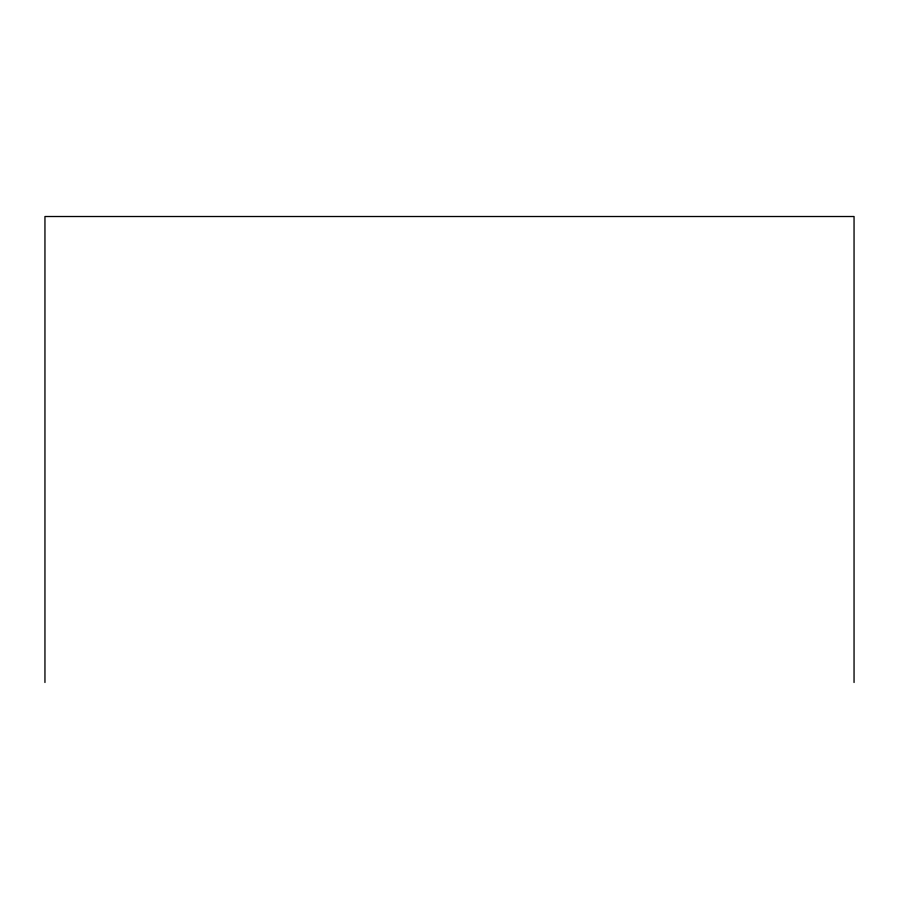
<?xml version="1.0" encoding="UTF-8"?>
<svg xmlns="http://www.w3.org/2000/svg" width="899" height="899" viewBox="0 0 899 899"><rect width="100%" height="100%" fill="white"/><g stroke="black" fill="none" stroke-linecap="round" stroke-linejoin="round"><path stroke-width="1.35" d="M854.05 682.487L854.05 216.513L44.95 216.513L44.95 682.487"/></g></svg>
